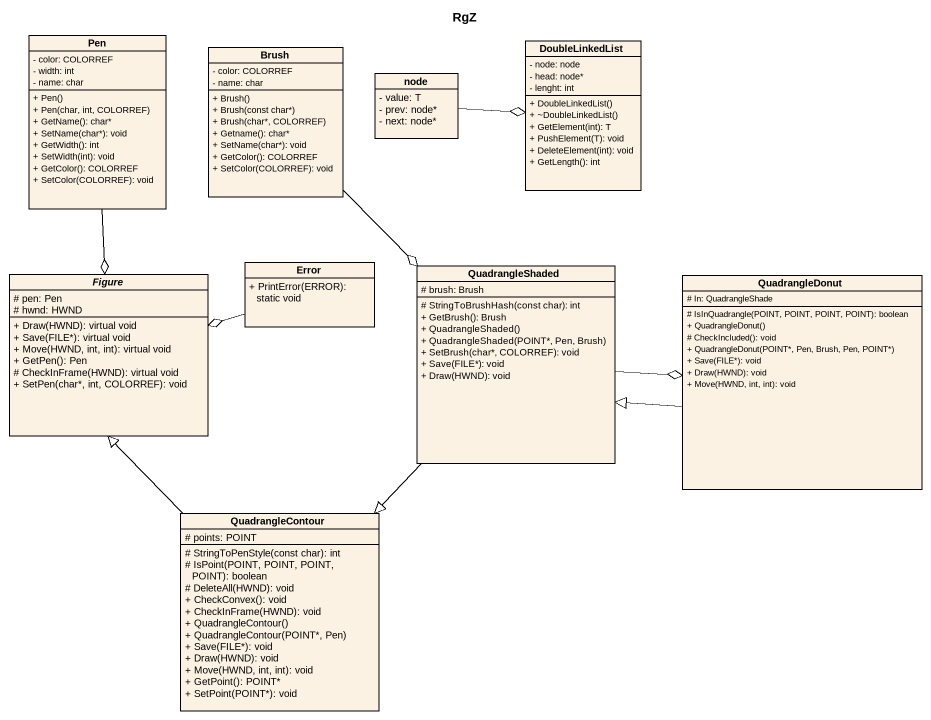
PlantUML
@startuml
title RgZ
hide circle
hide empty members
skinparam classAttributeIconSize 0
class Pen {
  - color: COLORREF
  - width: int
  - name: char
  + Pen()
  + Pen(char, int, COLORREF)
  + GetName(): char*
  + SetName(char*): void
  + GetWidth(): int
  + SetWidth(int): void
  + GetColor(): COLORREF
  + SetColor(COLORREF): void
}
class Brush {
  - color: COLORREF
  - name: char
  + Brush()
  + Brush(const char*)
  + Brush(char*, COLORREF)
  + Getname(): char*
  + SetName(char*): void
  + GetColor(): COLORREF
  + SetColor(COLORREF): void
}
class DoubleLinkedList {
  - node: node
  - head: node*
  - lenght: int
  + DoubleLinkedList()
  + ~DoubleLinkedList()
  + GetElement(int): T
  + PushElement(T): void
  + DeleteElement(int): void
  + GetLength(): int
}
class "node" as node_ {
  - value: T
  - prev: node*
  - next: node*
}
class Error {
  + PrintError(ERROR): static void
}
abstract class Figure {
  # pen: Pen
  # hwnd: HWND
  + Draw(HWND): virtual void
  + Save(FILE*): virtual void
  + Move(HWND, int, int): virtual void
  + GetPen(): Pen
  # CheckInFrame(HWND): virtual void
  + SetPen(char*, int, COLORREF): void
}
class QuadrangleShaded {
  # brush: Brush
  # StringToBrushHash(const char): int
  + GetBrush(): Brush
  + QuadrangleShaded()
  + QuadrangleShaded(POINT*, Pen, Brush)
  + SetBrush(char*, COLORREF): void
  + Save(FILE*): void
  + Draw(HWND): void
}
class QuadrangleDonut {
  # In: QuadrangleShade
  # IsInQuadrangle(POINT, POINT, POINT, POINT): boolean
  + QuadrangleDonut()
  # CheckIncluded(): void
  + QuadrangleDonut(POINT*, Pen, Brush, Pen, POINT*)
  + Save(FILE*): void
  + Draw(HWND): void
  + Move(HWND, int, int): void
}
class QuadrangleContour {
  # points: POINT
  # StringToPenStyle(const char): int
  # IsPoint(POINT, POINT, POINT, POINT): boolean
  # DeleteAll(HWND): void
  + CheckConvex(): void
  + CheckInFrame(HWND): void
  + QuadrangleContour()
  + QuadrangleContour(POINT*, Pen)
  + Save(FILE*): void
  + Draw(HWND): void
  + Move(HWND, int, int): void
  + GetPoint(): POINT*
  + SetPoint(POINT*): void
}
Pen --o Figure
Brush --o QuadrangleShaded
node_ -right-o DoubleLinkedList
Error -left-o Figure
QuadrangleShaded -right-o QuadrangleDonut
QuadrangleShaded --|> QuadrangleContour
QuadrangleDonut -left-|> QuadrangleShaded
QuadrangleContour -up-|> Figure
@enduml
